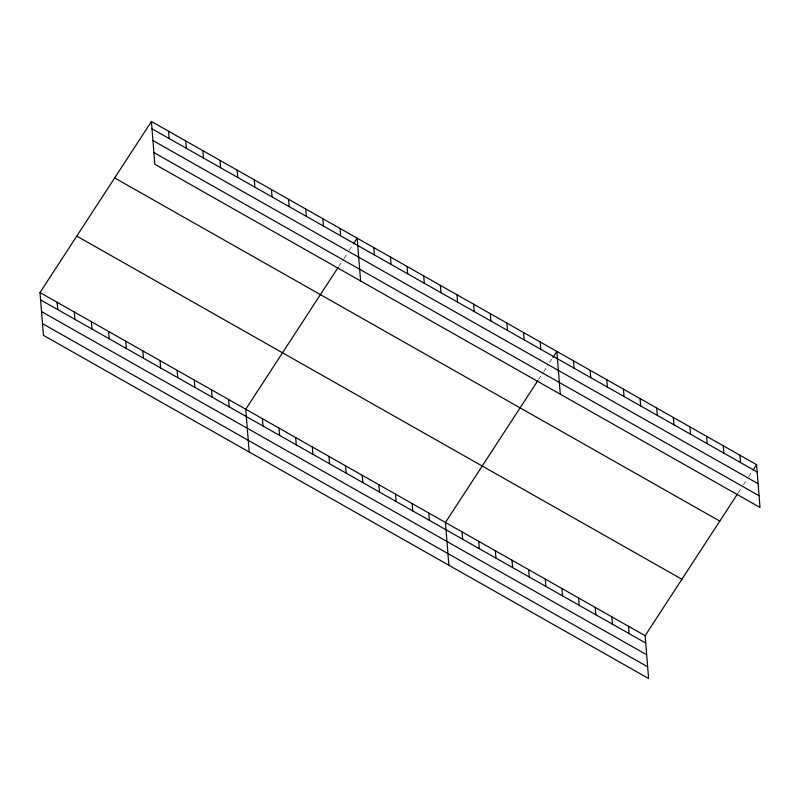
<?xml version="1.0" encoding="UTF-8"?>
<svg xmlns="http://www.w3.org/2000/svg" width="800" height="800" viewBox="0 0 800 800"><rect width="100%" height="100%" fill="white"/><g stroke="black" fill="none" stroke-linecap="round" stroke-linejoin="round"><path stroke-width="0.6" stroke-dasharray="4 3" d="M338.78 266.4L343.38 259.34M344.04 258.34L347.32 253.3M349.29 250.27L353.23 244.22M538.48 379.64L543.07 372.58M543.73 371.58L547.67 365.53M549.64 362.5L552.27 358.47M738.17 492.88L742.77 485.82M743.43 484.82L746.71 479.78M748.68 476.75L752.62 470.7"/><path stroke-width="1.2" d="M737.52 493.89L645.14 635.71L648.58 678.5L43.44 335.34L40 292.56L151.42 121.5L756.56 464.66L760 507.44L154.86 164.29L151.42 121.5M338.13 267.41L245.75 409.23L249.19 452.02M353.88 243.22L357.17 238.18L360.61 280.96M537.82 380.65L445.44 522.47L448.88 565.26M552.92 357.46L556.86 351.42L560.3 394.2M753.27 469.7L756.56 464.66M152.01 128.84L757.15 471.99M152.95 140.54L758.09 483.69M153.92 152.59L759.06 495.74M114.65 177.95L719.79 521.1M76.77 236.11L681.91 579.26M40 292.56L645.14 635.71M40.59 299.89L645.73 643.04M41.53 311.59L646.67 654.74M42.5 323.64L647.64 666.8M739.92 455.22L740.51 462.55M723.27 445.78L723.86 453.12M706.63 436.35L707.22 443.68M689.99 426.91L690.58 434.24M673.35 417.47L673.94 424.81M656.71 408.04L657.3 415.37M640.07 398.6L640.66 405.93M623.43 389.16L624.02 396.5M628.5 626.27L629.09 633.61M606.79 379.73L607.38 387.06M611.85 616.84L612.44 624.17M590.14 370.29L590.73 377.62M595.21 607.4L595.8 614.73M573.5 360.85L574.09 368.19M578.57 597.96L579.16 605.3M561.93 588.53L562.52 595.86M540.22 341.98L540.81 349.31M545.29 579.09L545.88 586.42M523.58 332.54L524.17 339.88M528.65 569.65L529.24 576.99M506.94 323.11L507.53 330.44M512.01 560.22L512.6 567.55M490.3 313.67L490.89 321M495.37 550.78L495.96 558.11M473.66 304.23L474.25 311.57M478.72 541.34L479.31 548.68M457.01 294.8L457.6 302.13M462.08 531.91L462.67 539.24M440.37 285.36L440.96 292.69M423.73 275.92L424.32 283.26M428.8 513.03L429.39 520.37M407.09 266.49L407.68 273.82M412.16 503.6L412.75 510.93M390.45 257.05L391.04 264.38M395.52 494.16L396.11 501.49M373.81 247.61L374.4 254.95M378.88 484.72L379.47 492.06M362.24 475.29L362.83 482.62M340.02 228.45L340.61 235.79M345.59 465.85L346.18 473.18M322.88 218.73L323.47 226.06M328.95 456.41L329.54 463.75M305.73 209.01L306.32 216.34M312.31 446.98L312.9 454.31M288.59 199.29L289.18 206.62M295.67 437.54L296.26 444.87M271.44 189.56L272.03 196.9M279.03 428.1L279.62 435.44M254.29 179.84L254.88 187.17M262.39 418.67L262.98 426M237.15 170.12L237.74 177.45M220 160.39L220.59 167.73M228.6 399.51L229.19 406.84M202.86 150.67L203.45 158.01M211.46 389.78L212.05 397.12M185.71 140.95L186.3 148.28M194.31 380.06L194.9 387.39M168.57 131.23L169.16 138.56M177.16 370.34L177.75 377.67M160.02 360.62L160.61 367.95M142.87 350.89L143.46 358.23M125.73 341.17L126.32 348.5M108.58 331.45L109.17 338.78M91.44 321.72L92.03 329.06M74.29 312L74.88 319.34M57.15 302.28L57.74 309.61"/></g></svg>
